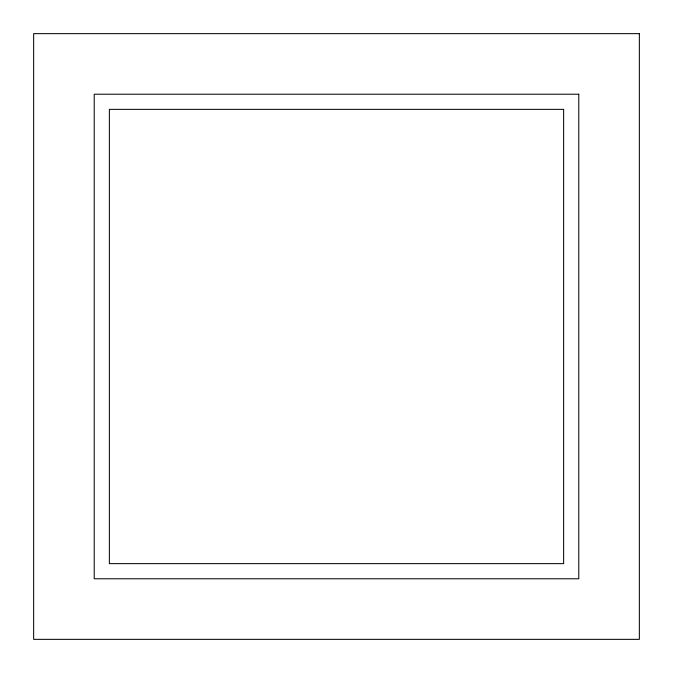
<?xml version="1.0" encoding="UTF-8"?>
<svg xmlns="http://www.w3.org/2000/svg" width="673" height="673" viewBox="0 0 673 673"><rect width="100%" height="100%" fill="white"/><g stroke="black" fill="none" stroke-linecap="round" stroke-linejoin="round"><path stroke-width="1.01" d="M639.35 33.65L33.65 33.65L33.65 639.35L639.35 639.35L639.35 33.65M578.78 94.22L94.22 94.22L94.22 578.78L578.78 578.78L578.78 94.22M563.638 109.363L109.363 109.363L109.363 563.638L563.638 563.638L563.638 109.363"/></g></svg>
